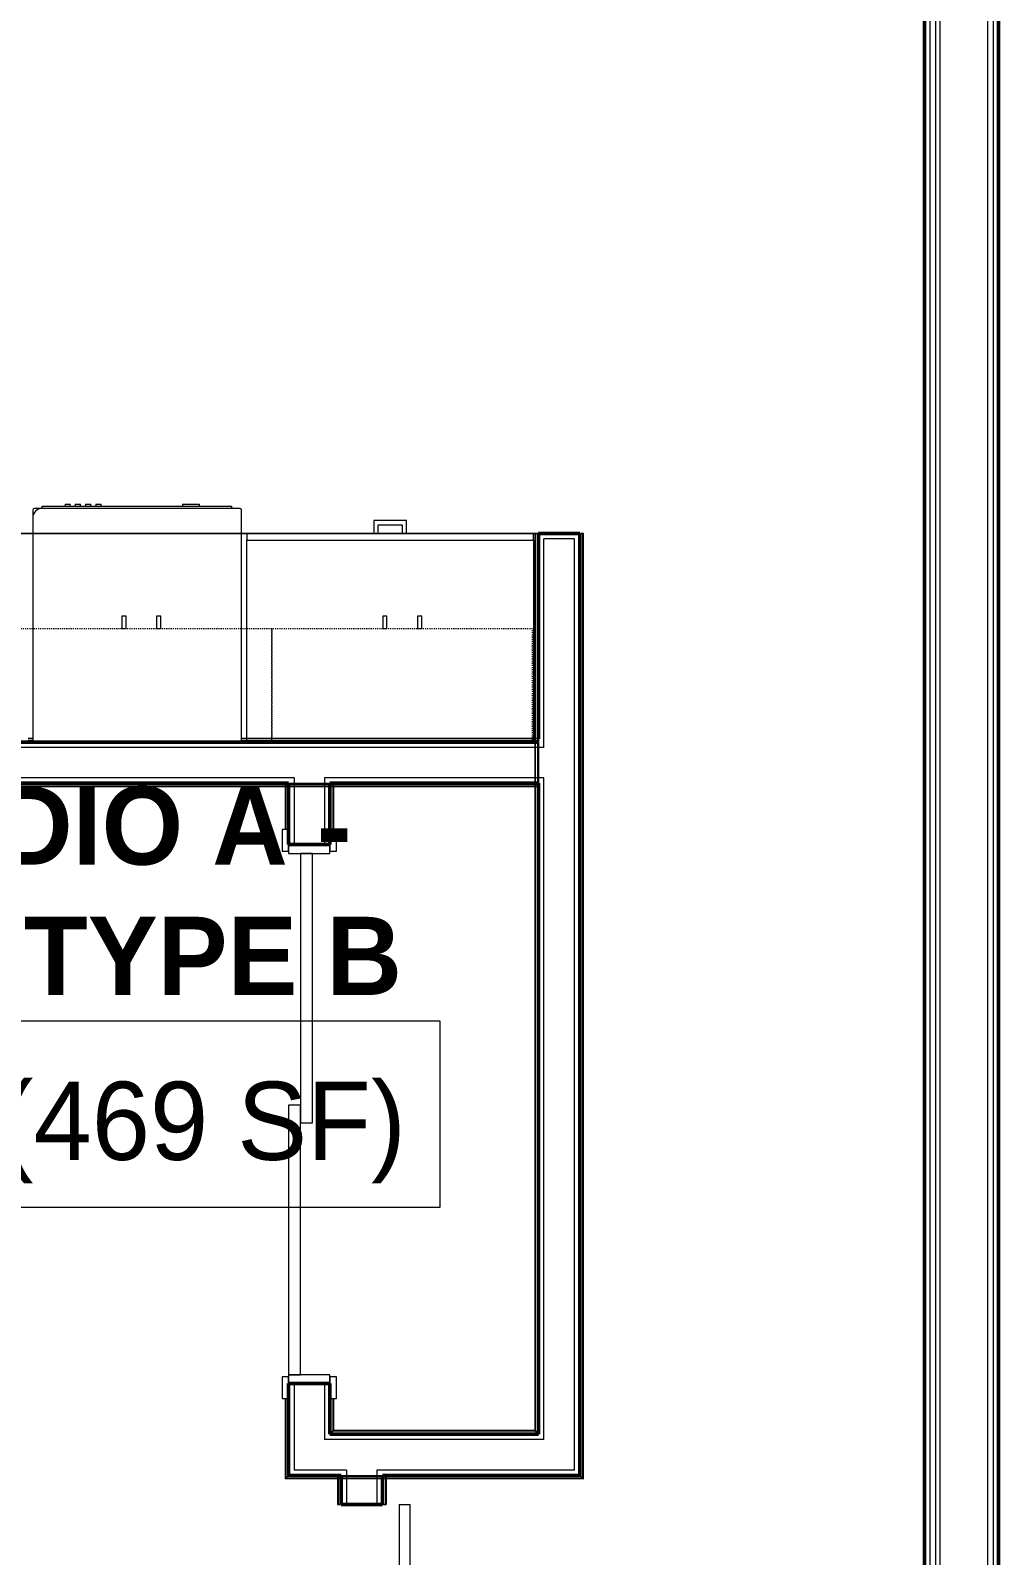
# Model space of a CAD drawing. Header units: inches. Extents: x -4235 to -464, y 9706 to 12425.
# Drawn here: x -2821.8 to -2710.5, y 10556.8 to 10732.3 of the extents above; entities that cross this region are included whole.
import ezdxf

# ---------------------------------------------------------------- set-up
doc = ezdxf.new("R2010")
doc.units = ezdxf.units.IN
doc.header["$MEASUREMENT"] = 0
doc.linetypes.add('Dash', pattern=[0.25, 0.125, -0.125])
for name, color, linetype, lineweight in [('0-1', 7, 'Continuous', 5), ('0-2', 10, 'Continuous', 9), ('A-AREA-IDEN', 2, 'Continuous', 9), ('A-DOOR-1', 7, 'Continuous', 9), ('A-DOOR-2', 90, 'Continuous', 20), ('A-DOOR-3', 250, 'Continuous', 50), ('A-DOOR-FRAM-1', 90, 'Continuous', 20), ('A-WALL-1', 250, 'Continuous', 50), ('A-WALL-2', 50, 'Continuous', 13), ('A-WALL-3', 10, 'Continuous', 9), ('A-WALL-4', 254, 'Continuous', 9), ('A-WALL-5', 7, 'Continuous', 9), ('A-WALL-6', 113, 'Continuous', 9), ('I-WALL-1', 250, 'Continuous', 50), ('I-WALL-3', 254, 'Continuous', 9), ('Q-CASE-1', 254, 'Continuous', 9), ('Q-CASE-2', 7, 'Continuous', 9), ('Q-CASE-3', 10, 'Continuous', 9), ('Q-CASE-4', 7, 'Dash', 9), ('Q-SPCQ-1', 7, 'Continuous', 9), ('Q-SPCQ-2', 10, 'Continuous', 9), ('Q-SPCQ-3', 254, 'Continuous', 9)]:
    doc.layers.add(name, color=color, linetype=linetype, lineweight=lineweight)
doc.styles.add('Century Gothic', font='ufonts.com_century-gothic.ttf', dxfattribs={"height": 9})
doc.styles.add('Century Gothic_B', font='GOTHICB.TTF', dxfattribs={"height": 9})

# ---------------------------------------------------------------- blocks, each defined once
blk = doc.blocks.new('Basic Wall _ INT - W4BØF - _5_8 GYP - 2X4 WOOD_BATT_ - 5_8 GYP_ - ___-2701679-BACKGROUND - 1ST FLOOR')
at = {"layer": 'A-WALL-3'}
for p, q in [((-2786.42, 10566.01), (-2786.49, 10566.01)), ((-2786.49, 10566.01), (-2786.2, 10566.01)), ((-2786.28, 10566.01), (-2786.42, 10566.01)), ((-2786.42, 10565.86), (-2786.42, 10565.81)), ((-2786.42, 10565.79), (-2786.42, 10565.72)), ((-2786.42, 10565.69), (-2786.42, 10565.6)), ((-2786.21, 10566.01), (-2786.28, 10566.01)), ((-2786.2, 10566.01), (-2786.14, 10566.01)), ((-2786.07, 10566.01), (-2786.1, 10566.01)), ((-2786.42, 10526.66), (-2786.49, 10526.66)), ((-2786.49, 10526.66), (-2786.37, 10526.66)), ((-2786.28, 10526.66), (-2786.42, 10526.66)), ((-2786.42, 10526.66), (-2786.42, 10523.16)), ((-2786.37, 10526.66), (-2786.28, 10526.66)), ((-2786.21, 10526.66), (-2786.28, 10526.66)), ((-2786.28, 10526.66), (-2786.22, 10526.66)), ((-2786.22, 10526.66), (-2786.2, 10526.66)), ((-2786.2, 10526.66), (-2786.19, 10526.66)), ((-2786.2, 10526.66), (-2786.2, 10526.66)), ((-2786.19, 10526.66), (-2786.12, 10526.66)), ((-2786.12, 10526.66), (-2786.07, 10526.66)), ((-2786.07, 10526.66), (-2786.1, 10526.66)), ((-2786.07, 10522.54), (-2786.07, 10526.66)), ((-2786.42, 10523.14), (-2786.42, 10522.54)), ((-2786.42, 10522.39), (-2786.42, 10522.34)), ((-2786.42, 10522.34), (-2786.42, 10522.25)), ((-2786.42, 10522.25), (-2786.42, 10522.13)), ((-2786.07, 10475.54), (-2786.07, 10476.14)), ((-2786.07, 10475.54), (-2786.12, 10475.54)), ((-2786.1, 10475.54), (-2786.07, 10475.54))]:
    blk.add_line(p, q, dxfattribs=at)
at = {"layer": 'A-WALL-4'}
for p, q in [((-2786.49, 10565.86), (-2786.49, 10565.81)), ((-2786.49, 10565.79), (-2786.49, 10565.72)), ((-2786.49, 10565.7), (-2786.49, 10565.6)), ((-2786.42, 10565.6), (-2786.42, 10562.66)), ((-2786.14, 10566.01), (-2786.12, 10566.01)), ((-2786.12, 10566.01), (-2786.07, 10566.01)), ((-2786.07, 10562.66), (-2786.07, 10566.01)), ((-2786.49, 10562.66), (-2786.42, 10562.66)), ((-2786.42, 10562.66), (-2786.28, 10562.66)), ((-2786.28, 10562.66), (-2786.21, 10562.66)), ((-2786.1, 10562.66), (-2786.07, 10562.66)), ((-2786.49, 10526.66), (-2786.49, 10523.16)), ((-2786.2, 10526.66), (-2786.2, 10526.64)), ((-2786.2, 10526.61), (-2786.2, 10523.16)), ((-2786.49, 10523.14), (-2786.49, 10522.54)), ((-2786.49, 10522.39), (-2786.49, 10522.34)), ((-2786.49, 10522.34), (-2786.49, 10522.25)), ((-2786.49, 10522.25), (-2786.49, 10522.13)), ((-2786.42, 10522.13), (-2786.42, 10475.54)), ((-2786.2, 10523.16), (-2786.2, 10522.54)), ((-2786.07, 10476.16), (-2786.07, 10522.54)), ((-2786.49, 10475.54), (-2786.42, 10475.54)), ((-2786.42, 10475.54), (-2786.28, 10475.54)), ((-2786.28, 10475.54), (-2786.21, 10475.54))]:
    blk.add_line(p, q, dxfattribs=at)
at = {"layer": 'A-WALL-5'}
for p, q in [((-2786.49, 10565.6), (-2786.49, 10562.66)), ((-2786.2, 10566.01), (-2786.2, 10562.66)), ((-2786.2, 10562.66), (-2786.49, 10562.66)), ((-2786.12, 10562.66), (-2786.2, 10562.66)), ((-2786.07, 10562.66), (-2786.12, 10562.66)), ((-2786.49, 10522.13), (-2786.49, 10475.54)), ((-2786.2, 10522.54), (-2786.2, 10475.54)), ((-2786.2, 10475.54), (-2786.49, 10475.54)), ((-2786.12, 10475.54), (-2786.2, 10475.54))]:
    blk.add_line(p, q, dxfattribs=at)
blk = doc.blocks.new('Basic Wall _ INT - W4BØF - _5_8 GYP - 2X4 WOOD_BATT_ - 5_8 GYP_ - ___-2701680-BACKGROUND - 1ST FLOOR')
at = {"layer": 'A-WALL-3'}
for p, q in [((-2781.3, 10566.01), (-2781.32, 10566.01)), ((-2781.26, 10566.01), (-2781.2, 10566.01)), ((-2781.2, 10566.01), (-2780.91, 10566.01)), ((-2781.12, 10566.01), (-2781.18, 10566.01)), ((-2780.97, 10566.01), (-2781.12, 10566.01)), ((-2780.91, 10566.01), (-2780.97, 10566.01)), ((-2780.97, 10565.78), (-2780.97, 10565.72)), ((-2780.97, 10565.68), (-2780.97, 10565.6)), ((-2781.32, 10475.54), (-2781.32, 10476.16)), ((-2780.97, 10476.16), (-2780.97, 10475.54)), ((-2781.32, 10475.54), (-2781.3, 10475.54)), ((-2781.28, 10475.54), (-2781.32, 10475.54)), ((-2781.2, 10475.54), (-2781.28, 10475.54)), ((-2780.91, 10475.54), (-2781.2, 10475.54)), ((-2781.18, 10475.54), (-2781.12, 10475.54)), ((-2781.12, 10475.54), (-2780.97, 10475.54)), ((-2780.97, 10475.54), (-2780.91, 10475.54))]:
    blk.add_line(p, q, dxfattribs=at)
at = {"layer": 'A-WALL-4'}
for p, q in [((-2781.32, 10566.01), (-2781.28, 10566.01)), ((-2781.32, 10562.66), (-2781.32, 10566.01)), ((-2781.28, 10566.01), (-2781.26, 10566.01)), ((-2780.97, 10565.6), (-2780.97, 10562.66)), ((-2780.91, 10565.78), (-2780.91, 10565.72)), ((-2780.91, 10565.68), (-2780.91, 10565.6)), ((-2781.32, 10562.66), (-2781.3, 10562.66)), ((-2781.18, 10562.66), (-2781.12, 10562.66)), ((-2781.12, 10562.66), (-2780.97, 10562.66)), ((-2780.97, 10562.66), (-2780.91, 10562.66)), ((-2781.3, 10526.66), (-2781.32, 10526.66)), ((-2781.32, 10476.16), (-2781.32, 10526.66)), ((-2781.12, 10526.66), (-2781.18, 10526.66)), ((-2780.97, 10526.66), (-2781.12, 10526.66)), ((-2780.91, 10526.66), (-2780.97, 10526.66)), ((-2780.97, 10526.66), (-2780.97, 10476.16)), ((-2781.2, 10475.54), (-2781.2, 10476.16)), ((-2780.91, 10476.16), (-2780.91, 10475.54))]:
    blk.add_line(p, q, dxfattribs=at)
at = {"layer": 'A-WALL-5'}
for p, q in [((-2781.2, 10562.66), (-2781.2, 10566.01)), ((-2780.91, 10565.6), (-2780.91, 10562.66)), ((-2781.28, 10562.66), (-2781.32, 10562.66)), ((-2781.2, 10562.66), (-2781.28, 10562.66)), ((-2780.91, 10562.66), (-2781.2, 10562.66)), ((-2781.32, 10526.66), (-2781.28, 10526.66)), ((-2781.28, 10526.66), (-2781.2, 10526.66)), ((-2781.2, 10476.16), (-2781.2, 10526.66)), ((-2781.2, 10526.66), (-2780.91, 10526.66)), ((-2780.91, 10526.66), (-2780.91, 10476.16))]:
    blk.add_line(p, q, dxfattribs=at)
blk = doc.blocks.new('Basic Wall _ INT - W4BØF - _5_8 GYP - 2X4 WOOD_BATT_ - 5_8 GYP_ - ___-2701683-BACKGROUND - 1ST FLOOR')
at = {"layer": 'A-WALL-3'}
for p, q in [((-2787.34, 10645.66), (-2787.36, 10645.66)), ((-2787.3, 10645.66), (-2787.24, 10645.66)), ((-2787.24, 10645.66), (-2786.95, 10645.66)), ((-2787.16, 10645.66), (-2787.22, 10645.66)), ((-2787.01, 10645.66), (-2787.16, 10645.66)), ((-2786.95, 10645.66), (-2787.01, 10645.66)), ((-2787.01, 10645.52), (-2787.01, 10645.47)), ((-2787.01, 10645.46), (-2787.01, 10645.38)), ((-2787.01, 10645.37), (-2787.01, 10645.27)), ((-2787.36, 10638.6), (-2787.36, 10640.35)), ((-2787.36, 10574.85), (-2787.36, 10576.6)), ((-2787.36, 10570.76), (-2787.34, 10570.78)), ((-2787.22, 10570.9), (-2787.16, 10570.96)), ((-2787.16, 10570.97), (-2787.01, 10571.11)), ((-2787.01, 10571.11), (-2786.95, 10571.17))]:
    blk.add_line(p, q, dxfattribs=at)
at = {"layer": 'A-WALL-4'}
for p, q in [((-2787.36, 10645.66), (-2787.32, 10645.66)), ((-2787.36, 10640.35), (-2787.36, 10645.66)), ((-2787.32, 10645.66), (-2787.3, 10645.66)), ((-2787.01, 10645.25), (-2787.01, 10640.35)), ((-2786.95, 10645.52), (-2786.95, 10645.47)), ((-2786.95, 10645.46), (-2786.95, 10645.38)), ((-2786.95, 10645.37), (-2786.95, 10645.27)), ((-2787.36, 10570.76), (-2787.36, 10574.85)), ((-2787.01, 10574.85), (-2787.01, 10571.11))]:
    blk.add_line(p, q, dxfattribs=at)
at = {"layer": 'A-WALL-5'}
for p, q in [((-2787.24, 10640.35), (-2787.24, 10645.66)), ((-2786.95, 10645.25), (-2786.95, 10640.35)), ((-2787.24, 10570.88), (-2787.24, 10574.85)), ((-2786.95, 10574.85), (-2786.95, 10571.17))]:
    blk.add_line(p, q, dxfattribs=at)
at = {"layer": 'A-WALL-5', "flags": 128}
for points in [[(-2787.24, 10570.88), (-2787.24, 10570.88), (-2787.25, 10570.87), (-2787.26, 10570.86), (-2787.28, 10570.84), (-2787.3, 10570.82), (-2787.32, 10570.8)], [(-2786.95, 10571.17), (-2787.07, 10571.05), (-2787.16, 10570.96), (-2787.22, 10570.9), (-2787.24, 10570.88)]]:
    blk.add_lwpolyline(points, dxfattribs=at)
blk = doc.blocks.new('Basic Wall _ INT - W4BØF - _5_8 GYP - 2X4 WOOD_BATT_ - 5_8 GYP_ - ___-2701684-BACKGROUND - 1ST FLOOR')
at = {"layer": 'A-WALL-3'}
for p, q in [((-2792.46, 10645.66), (-2792.52, 10645.66)), ((-2792.52, 10645.66), (-2792.24, 10645.66)), ((-2792.32, 10645.66), (-2792.46, 10645.66)), ((-2792.46, 10645.52), (-2792.46, 10645.47)), ((-2792.46, 10645.46), (-2792.46, 10645.39)), ((-2792.46, 10645.37), (-2792.46, 10645.27)), ((-2792.25, 10645.66), (-2792.31, 10645.66)), ((-2792.24, 10645.66), (-2792.23, 10645.66)), ((-2792.23, 10645.66), (-2792.21, 10645.66)), ((-2792.21, 10645.66), (-2792.18, 10645.66)), ((-2792.11, 10645.66), (-2792.14, 10645.66)), ((-2792.11, 10638.6), (-2792.11, 10640.35)), ((-2792.52, 10565.6), (-2792.46, 10565.66)), ((-2792.46, 10565.66), (-2792.32, 10565.8)), ((-2792.31, 10565.81), (-2792.25, 10565.87)), ((-2792.14, 10565.99), (-2792.11, 10566.01))]:
    blk.add_line(p, q, dxfattribs=at)
at = {"layer": 'A-WALL-4'}
for p, q in [((-2792.52, 10645.52), (-2792.52, 10645.47)), ((-2792.52, 10645.46), (-2792.52, 10645.39)), ((-2792.52, 10645.37), (-2792.52, 10645.27)), ((-2792.46, 10645.25), (-2792.46, 10640.35)), ((-2792.18, 10645.66), (-2792.15, 10645.66)), ((-2792.15, 10645.66), (-2792.11, 10645.66)), ((-2792.11, 10640.35), (-2792.11, 10645.66)), ((-2792.46, 10574.85), (-2792.46, 10565.66)), ((-2792.11, 10566.01), (-2792.11, 10574.85))]:
    blk.add_line(p, q, dxfattribs=at)
at = {"layer": 'A-WALL-5'}
for p, q in [((-2792.52, 10645.25), (-2792.52, 10640.35)), ((-2792.24, 10645.66), (-2792.24, 10640.35)), ((-2792.52, 10574.85), (-2792.52, 10565.6)), ((-2792.24, 10574.85), (-2792.24, 10565.88))]:
    blk.add_line(p, q, dxfattribs=at)
at = {"layer": 'A-WALL-5', "flags": 128}
for points in [[(-2792.24, 10565.88), (-2792.26, 10565.87), (-2792.31, 10565.81), (-2792.41, 10565.72), (-2792.52, 10565.6)], [(-2792.15, 10565.97), (-2792.18, 10565.95), (-2792.2, 10565.93), (-2792.21, 10565.91), (-2792.23, 10565.9), (-2792.23, 10565.89), (-2792.24, 10565.88)]]:
    blk.add_lwpolyline(points, dxfattribs=at)
blk = doc.blocks.new('SLIDING - FLUSH - 5-0 x 6-8-3203585-BACKGROUND - 1ST FLOOR')
at = {"layer": 'A-DOOR-1'}
for p, q in [((-30.25, 3), (-32.75, 3)), ((-32.75, 3), (-32.75, 2.25)), ((-32.75, 2.25), (-30.25, 2.25)), ((-30.25, 2.25), (-30.25, 3)), ((30.25, 3), (30.25, 2.25)), ((32.75, 3), (30.25, 3)), ((30.25, 2.25), (32.75, 2.25)), ((32.75, 2.25), (32.75, 3)), ((-30.25, -2.5), (-32.75, -2.5)), ((-32.75, -2.5), (-32.75, -3.25)), ((-32.75, -3.25), (-30.25, -3.25)), ((-30.25, -3.25), (-30.25, -2.5)), ((32.75, -2.5), (30.25, -2.5)), ((30.25, -2.5), (30.25, -3.25)), ((30.25, -3.25), (32.75, -3.25)), ((32.75, -3.25), (32.75, -2.5))]:
    blk.add_line(p, q, dxfattribs=at)
at = {"layer": 'A-DOOR-2'}
for p, q in [((1, 2.25), (-30, 2.25)), ((-30, 2.25), (-30, 0.87)), ((1, 0.87), (1, 2.25)), ((-30, 0.87), (1, 0.87)), ((30, 0.87), (-1, 0.87)), ((-1, 0.87), (-1, -0.5)), ((30, -0.5), (30, 0.87)), ((-1, -0.5), (30, -0.5))]:
    blk.add_line(p, q, dxfattribs=at)
at = {"layer": 'A-DOOR-FRAM-1'}
for p, q in [((-30, 2.25), (-31, 2.25)), ((-31, 2.25), (-31, -2.5)), ((-30, -2.5), (-30, 2.25)), ((31, 2.25), (30, 2.25)), ((30, 2.25), (30, -2.5)), ((31, -2.5), (31, 2.25)), ((-31, -2.5), (-30, -2.5)), ((30, -2.5), (31, -2.5))]:
    blk.add_line(p, q, dxfattribs=at)
blk = doc.blocks.new('Basic Wall _ INT - W4BØF - _5_8 GYP - 2X4 WOOD_BATT_ - 5_8 GYP_ - ___-2701686-BACKGROUND - 1ST FLOOR')
at = {"layer": 'A-WALL-3'}
for p, q in [((-2913.3, 10645.66), (-2913.3, 10645.64)), ((-2913.3, 10645.66), (-2912.07, 10645.66)), ((-2913.3, 10645.52), (-2913.3, 10645.46)), ((-2913.3, 10645.46), (-2913.3, 10645.31)), ((-2913.3, 10645.31), (-2913.3, 10645.25)), ((-2912.07, 10645.31), (-2913.3, 10645.31)), ((-2792.41, 10645.31), (-2792.52, 10645.31)), ((-2792.32, 10645.31), (-2792.41, 10645.31)), ((-2792.26, 10645.31), (-2792.31, 10645.31)), ((-2792.11, 10645.66), (-2787.36, 10645.66)), ((-2791.52, 10645.31), (-2792.11, 10645.31)), ((-2787.39, 10645.31), (-2791.49, 10645.31)), ((-2787.16, 10645.31), (-2787.22, 10645.31)), ((-2787.07, 10645.31), (-2787.16, 10645.31)), ((-2786.95, 10645.31), (-2787.07, 10645.31)), ((-2763.69, 10645.31), (-2763.77, 10645.31)), ((-2763.59, 10645.31), (-2763.66, 10645.31)), ((-2763.36, 10645.64), (-2763.36, 10645.66)), ((-2763.36, 10645.6), (-2763.36, 10645.54)), ((-2763.36, 10645.54), (-2763.36, 10645.54)), ((-2763.36, 10645.54), (-2763.36, 10645.25)), ((-2763.36, 10645.46), (-2763.36, 10645.52)), ((-2763.36, 10645.31), (-2763.36, 10645.46)), ((-2763.36, 10645.25), (-2763.36, 10645.31))]:
    blk.add_line(p, q, dxfattribs=at)
at = {"layer": 'A-WALL-4'}
for p, q in [((-2913.3, 10645.62), (-2913.3, 10645.66)), ((-2913.3, 10645.54), (-2913.3, 10645.62)), ((-2913.3, 10645.54), (-2912.07, 10645.54)), ((-2913.3, 10645.25), (-2913.3, 10645.54)), ((-2912.07, 10645.25), (-2913.3, 10645.25)), ((-2912.07, 10645.66), (-2792.11, 10645.66)), ((-2792.52, 10645.31), (-2912.07, 10645.31)), ((-2792.41, 10645.25), (-2792.52, 10645.25)), ((-2792.32, 10645.25), (-2792.41, 10645.25)), ((-2792.26, 10645.25), (-2792.31, 10645.25)), ((-2792.11, 10645.54), (-2791.5, 10645.54)), ((-2791.52, 10645.25), (-2792.11, 10645.25)), ((-2791.49, 10645.54), (-2787.37, 10645.54)), ((-2787.4, 10645.25), (-2791.49, 10645.25)), ((-2787.36, 10645.66), (-2763.36, 10645.66)), ((-2787.16, 10645.25), (-2787.22, 10645.25)), ((-2787.07, 10645.25), (-2787.16, 10645.25)), ((-2786.95, 10645.25), (-2787.07, 10645.25)), ((-2763.77, 10645.31), (-2786.95, 10645.31)), ((-2763.69, 10645.25), (-2763.77, 10645.25)), ((-2763.59, 10645.25), (-2763.66, 10645.25)), ((-2763.36, 10645.66), (-2763.36, 10645.62)), ((-2763.36, 10645.62), (-2763.36, 10645.6))]:
    blk.add_line(p, q, dxfattribs=at)
at = {"layer": 'A-WALL-5'}
for p, q in [((-2912.07, 10645.54), (-2792.11, 10645.54)), ((-2792.52, 10645.25), (-2912.07, 10645.25)), ((-2787.36, 10645.54), (-2763.36, 10645.54)), ((-2763.77, 10645.25), (-2786.95, 10645.25))]:
    blk.add_line(p, q, dxfattribs=at)
blk = doc.blocks.new('Basic Wall _ INT - W4BØF - _5_8 GYP - 2X4 WOOD_BATT_ - 5_8 GYP_ - ___-2701685-BACKGROUND - 1ST FLOOR')
at = {"layer": 'A-WALL-3'}
for p, q in [((-2913.3, 10650.83), (-2913.3, 10650.77)), ((-2913.3, 10650.77), (-2913.3, 10650.62)), ((-2912.07, 10650.77), (-2913.3, 10650.77)), ((-2913.3, 10650.62), (-2913.3, 10650.55)), ((-2913.3, 10650.44), (-2913.3, 10650.41)), ((-2913.3, 10650.41), (-2912.07, 10650.41)), ((-2912.05, 10650.41), (-2887.05, 10650.41)), ((-2855.05, 10650.77), (-2887.05, 10650.77)), ((-2855.05, 10650.54), (-2887.05, 10650.54)), ((-2887.05, 10650.41), (-2855.05, 10650.41)), ((-2855.05, 10650.41), (-2822.05, 10650.41)), ((-2821.53, 10650.77), (-2822.05, 10650.77)), ((-2821.53, 10650.54), (-2822.05, 10650.54)), ((-2822.05, 10650.41), (-2821.53, 10650.41)), ((-2763.77, 10650.77), (-2797.53, 10650.77)), ((-2763.36, 10650.54), (-2797.53, 10650.54)), ((-2797.53, 10650.41), (-2763.36, 10650.41)), ((-2763.68, 10650.83), (-2763.77, 10650.83)), ((-2763.68, 10650.77), (-2763.77, 10650.77)), ((-2763.58, 10650.83), (-2763.66, 10650.83)), ((-2763.58, 10650.77), (-2763.66, 10650.77)), ((-2763.52, 10650.83), (-2763.56, 10650.83)), ((-2763.52, 10650.77), (-2763.56, 10650.77)), ((-2763.36, 10650.79), (-2763.36, 10650.62)), ((-2763.36, 10650.62), (-2763.36, 10650.77)), ((-2763.36, 10650.55), (-2763.36, 10650.62)), ((-2763.36, 10650.62), (-2763.36, 10650.54)), ((-2763.36, 10650.54), (-2763.36, 10650.48)), ((-2763.36, 10650.48), (-2763.36, 10650.46)), ((-2763.36, 10650.46), (-2763.36, 10650.41)), ((-2763.36, 10650.41), (-2763.36, 10650.44))]:
    blk.add_line(p, q, dxfattribs=at)
at = {"layer": 'A-WALL-4'}
for p, q in [((-2913.3, 10650.54), (-2913.3, 10650.83)), ((-2912.07, 10650.83), (-2913.3, 10650.83)), ((-2912.07, 10650.54), (-2913.3, 10650.54)), ((-2913.3, 10650.46), (-2913.3, 10650.54)), ((-2913.3, 10650.41), (-2913.3, 10650.46)), ((-2855.05, 10650.83), (-2887.05, 10650.83)), ((-2821.53, 10650.83), (-2822.05, 10650.83)), ((-2763.77, 10650.83), (-2797.53, 10650.83))]:
    blk.add_line(p, q, dxfattribs=at)
blk = doc.blocks.new('Basic Wall _ INT - W4BØF - _5_8 GYP - 2X4 WOOD_BATT_ - 5_8 GYP_ - ___-2701687-BACKGROUND - 1ST FLOOR')
at = {"layer": 'A-WALL-3'}
for p, q in [((-2763.71, 10674.41), (-2763.77, 10674.41)), ((-2763.77, 10674.41), (-2763.49, 10674.41)), ((-2763.77, 10673.91), (-2763.77, 10674.41)), ((-2763.57, 10674.41), (-2763.71, 10674.41)), ((-2763.71, 10673.91), (-2763.71, 10674.41)), ((-2763.5, 10674.41), (-2763.56, 10674.41)), ((-2763.49, 10674.41), (-2763.49, 10673.91)), ((-2763.49, 10674.41), (-2763.48, 10674.41)), ((-2763.48, 10674.41), (-2763.45, 10674.41)), ((-2763.45, 10674.41), (-2763.4, 10674.41)), ((-2763.4, 10674.41), (-2763.36, 10674.41)), ((-2763.36, 10674.41), (-2763.39, 10674.41)), ((-2763.36, 10674.41), (-2763.36, 10673.91)), ((-2763.71, 10650.83), (-2763.71, 10673.91)), ((-2763.36, 10673.91), (-2763.36, 10650.79)), ((-2763.77, 10650.71), (-2763.77, 10650.79)), ((-2763.77, 10650.62), (-2763.77, 10650.71)), ((-2763.77, 10650.56), (-2763.77, 10650.62)), ((-2763.71, 10650.71), (-2763.71, 10650.79)), ((-2763.71, 10650.62), (-2763.71, 10650.71)), ((-2763.71, 10650.56), (-2763.71, 10650.62)), ((-2763.71, 10649.79), (-2763.71, 10650.41)), ((-2763.71, 10646.29), (-2763.71, 10649.74)), ((-2763.49, 10650.79), (-2763.49, 10650.44)), ((-2763.36, 10650.79), (-2763.36, 10650.41)), ((-2763.36, 10650.41), (-2763.36, 10645.66)), ((-2763.71, 10645.66), (-2763.71, 10646.28)), ((-2763.71, 10645.46), (-2763.71, 10645.52)), ((-2763.71, 10645.37), (-2763.71, 10645.46)), ((-2763.71, 10645.25), (-2763.71, 10645.37)), ((-2763.77, 10571.17), (-2763.71, 10571.11)), ((-2763.71, 10571.11), (-2763.57, 10570.97)), ((-2763.56, 10570.96), (-2763.5, 10570.9)), ((-2763.39, 10570.78), (-2763.36, 10570.76))]:
    blk.add_line(p, q, dxfattribs=at)
at = {"layer": 'A-WALL-4'}
for p, q in [((-2763.77, 10650.79), (-2763.77, 10673.91)), ((-2763.49, 10673.91), (-2763.49, 10650.79)), ((-2763.77, 10649.74), (-2763.77, 10650.41)), ((-2763.77, 10646.29), (-2763.77, 10649.73)), ((-2763.49, 10650.41), (-2763.49, 10649.79)), ((-2763.49, 10649.77), (-2763.49, 10646.29)), ((-2763.77, 10645.66), (-2763.77, 10646.28)), ((-2763.49, 10646.29), (-2763.49, 10645.66)), ((-2763.77, 10645.46), (-2763.77, 10645.52)), ((-2763.77, 10645.37), (-2763.77, 10645.46)), ((-2763.77, 10645.25), (-2763.77, 10645.37)), ((-2763.71, 10571.11), (-2763.71, 10645.25)), ((-2763.36, 10645.66), (-2763.36, 10570.76))]:
    blk.add_line(p, q, dxfattribs=at)
at = {"layer": 'A-WALL-5'}
for p, q in [((-2763.77, 10571.17), (-2763.77, 10645.25)), ((-2763.49, 10645.66), (-2763.49, 10570.88))]:
    blk.add_line(p, q, dxfattribs=at)
at = {"layer": 'A-WALL-5', "flags": 128}
for points in [[(-2763.49, 10570.88), (-2763.51, 10570.9), (-2763.56, 10570.96), (-2763.66, 10571.05), (-2763.77, 10571.17)], [(-2763.4, 10570.8), (-2763.43, 10570.82), (-2763.45, 10570.84), (-2763.46, 10570.86), (-2763.48, 10570.87), (-2763.48, 10570.88), (-2763.49, 10570.88)]]:
    blk.add_lwpolyline(points, dxfattribs=at)
blk = doc.blocks.new('Basic Wall _ INT - W4BØF - _5_8 GYP - 2X4 WOOD_BATT_ - 5_8 GYP_ - ___-2701688-BACKGROUND - 1ST FLOOR')
at = {"layer": 'A-WALL-3'}
for p, q in [((-2758.61, 10566.01), (-2758.59, 10565.99)), ((-2758.47, 10565.87), (-2758.41, 10565.81)), ((-2758.41, 10565.8), (-2758.26, 10565.66)), ((-2758.26, 10565.66), (-2758.2, 10565.6))]:
    blk.add_line(p, q, dxfattribs=at)
at = {"layer": 'A-WALL-4'}
for p, q in [((-2758.59, 10674.41), (-2758.61, 10674.41)), ((-2758.61, 10674.41), (-2758.61, 10566.01)), ((-2758.41, 10674.41), (-2758.47, 10674.41)), ((-2758.26, 10674.41), (-2758.41, 10674.41)), ((-2758.2, 10674.41), (-2758.26, 10674.41)), ((-2758.26, 10565.66), (-2758.26, 10674.41))]:
    blk.add_line(p, q, dxfattribs=at)
at = {"layer": 'A-WALL-5'}
for p, q in [((-2758.61, 10674.41), (-2758.57, 10674.41)), ((-2758.57, 10674.41), (-2758.49, 10674.41)), ((-2758.49, 10565.88), (-2758.49, 10674.41)), ((-2758.49, 10674.41), (-2758.2, 10674.41)), ((-2758.2, 10565.6), (-2758.2, 10674.41))]:
    blk.add_line(p, q, dxfattribs=at)
at = {"layer": 'A-WALL-5', "flags": 128}
for points in [[(-2758.49, 10565.88), (-2758.49, 10565.89), (-2758.5, 10565.9), (-2758.51, 10565.91), (-2758.53, 10565.93), (-2758.55, 10565.95), (-2758.57, 10565.97)], [(-2758.2, 10565.6), (-2758.32, 10565.72), (-2758.41, 10565.81), (-2758.47, 10565.87), (-2758.49, 10565.88)]]:
    blk.add_lwpolyline(points, dxfattribs=at)
blk = doc.blocks.new('Basic Wall _ INT - W4BØF - _5_8 GYP - 2X4 WOOD_BATT_ - 5_8 GYP_ - ___-2701689-BACKGROUND - 1ST FLOOR')
at = {"layer": 'A-WALL-3'}
for p, q in [((-2792.46, 10565.66), (-2792.52, 10565.6)), ((-2792.32, 10565.8), (-2792.46, 10565.66)), ((-2792.25, 10565.87), (-2792.31, 10565.81)), ((-2792.11, 10566.01), (-2792.14, 10565.99)), ((-2786.38, 10565.66), (-2786.49, 10565.66)), ((-2786.29, 10565.66), (-2786.37, 10565.66)), ((-2786.22, 10565.66), (-2786.28, 10565.66)), ((-2786.07, 10566.01), (-2781.32, 10566.01)), ((-2781.32, 10565.66), (-2786.07, 10565.66)), ((-2781.13, 10565.66), (-2781.18, 10565.66)), ((-2781.04, 10565.66), (-2781.12, 10565.66)), ((-2780.92, 10565.66), (-2781.03, 10565.66)), ((-2758.59, 10565.99), (-2758.61, 10566.01)), ((-2758.41, 10565.81), (-2758.47, 10565.87)), ((-2758.26, 10565.66), (-2758.41, 10565.8)), ((-2758.2, 10565.6), (-2758.26, 10565.66))]:
    blk.add_line(p, q, dxfattribs=at)
at = {"layer": 'A-WALL-4'}
for p, q in [((-2786.49, 10565.66), (-2792.46, 10565.66)), ((-2792.11, 10566.01), (-2786.07, 10566.01)), ((-2786.38, 10565.6), (-2786.49, 10565.6)), ((-2786.29, 10565.6), (-2786.37, 10565.6)), ((-2786.23, 10565.6), (-2786.28, 10565.6)), ((-2781.32, 10565.6), (-2786.07, 10565.6)), ((-2786.05, 10565.88), (-2781.95, 10565.88)), ((-2781.93, 10565.88), (-2781.32, 10565.88)), ((-2781.32, 10566.01), (-2758.61, 10566.01)), ((-2781.13, 10565.6), (-2781.18, 10565.6)), ((-2781.04, 10565.6), (-2781.12, 10565.6)), ((-2780.92, 10565.6), (-2781.03, 10565.6)), ((-2758.26, 10565.66), (-2780.91, 10565.66))]:
    blk.add_line(p, q, dxfattribs=at)
at = {"layer": 'A-WALL-5'}
for p, q in [((-2786.49, 10565.6), (-2792.52, 10565.6)), ((-2792.24, 10565.88), (-2786.07, 10565.88)), ((-2781.32, 10565.88), (-2758.49, 10565.88)), ((-2758.2, 10565.6), (-2780.91, 10565.6))]:
    blk.add_line(p, q, dxfattribs=at)
at = {"layer": 'A-WALL-5', "flags": 128}
for points in [[(-2792.52, 10565.6), (-2792.41, 10565.72), (-2792.31, 10565.81), (-2792.26, 10565.87), (-2792.24, 10565.88)], [(-2792.24, 10565.88), (-2792.23, 10565.89), (-2792.23, 10565.9), (-2792.21, 10565.91), (-2792.2, 10565.93), (-2792.18, 10565.95), (-2792.15, 10565.97)], [(-2758.57, 10565.97), (-2758.55, 10565.95), (-2758.53, 10565.93), (-2758.51, 10565.91), (-2758.5, 10565.9), (-2758.49, 10565.89), (-2758.49, 10565.88)], [(-2758.49, 10565.88), (-2758.47, 10565.87), (-2758.41, 10565.81), (-2758.32, 10565.72), (-2758.2, 10565.6)]]:
    blk.add_lwpolyline(points, dxfattribs=at)
blk = doc.blocks.new('Basic Wall _ INT - W4BØF - _5_8 GYP - 2X4 WOOD_BATT_ - 5_8 GYP_ - ___-2701690-BACKGROUND - 1ST FLOOR')
at = {"layer": 'A-WALL-3'}
for p, q in [((-2787.34, 10570.78), (-2787.36, 10570.76)), ((-2787.16, 10570.96), (-2787.22, 10570.9)), ((-2787.01, 10571.11), (-2787.16, 10570.97)), ((-2786.95, 10571.17), (-2787.01, 10571.11)), ((-2763.71, 10571.11), (-2763.77, 10571.17)), ((-2763.57, 10570.97), (-2763.71, 10571.11)), ((-2763.5, 10570.9), (-2763.56, 10570.96)), ((-2763.36, 10570.76), (-2763.39, 10570.78))]:
    blk.add_line(p, q, dxfattribs=at)
at = {"layer": 'A-WALL-4'}
for p, q in [((-2787.36, 10570.76), (-2763.36, 10570.76)), ((-2763.71, 10571.11), (-2787.01, 10571.11))]:
    blk.add_line(p, q, dxfattribs=at)
at = {"layer": 'A-WALL-5'}
for p, q in [((-2763.49, 10570.88), (-2787.24, 10570.88)), ((-2763.77, 10571.17), (-2786.95, 10571.17))]:
    blk.add_line(p, q, dxfattribs=at)
at = {"layer": 'A-WALL-5', "flags": 128}
for points in [[(-2787.32, 10570.8), (-2787.3, 10570.82), (-2787.28, 10570.84), (-2787.26, 10570.86), (-2787.25, 10570.87), (-2787.24, 10570.88), (-2787.24, 10570.88)], [(-2787.24, 10570.88), (-2787.22, 10570.9), (-2787.16, 10570.96), (-2787.07, 10571.05), (-2786.95, 10571.17)], [(-2763.77, 10571.17), (-2763.66, 10571.05), (-2763.56, 10570.96), (-2763.51, 10570.9), (-2763.49, 10570.88)], [(-2763.49, 10570.88), (-2763.48, 10570.88), (-2763.48, 10570.87), (-2763.46, 10570.86), (-2763.45, 10570.84), (-2763.43, 10570.82), (-2763.4, 10570.8)]]:
    blk.add_lwpolyline(points, dxfattribs=at)
blk = doc.blocks.new('BARN - FLUSH - 3-0 x 7-0 BARN DOOR-3238942-BACKGROUND - 1ST FLOOR')
at = {"layer": 'A-DOOR-1'}
for p, q in [((18, -4.32), (-60, -4.32)), ((-60, -4.95), (-60, -4.32)), ((-60, -5.57), (-60, -4.95)), ((-52, -4.07), (-26, -4.07)), ((18, -4.32), (18, -4.95)), ((18, -4.95), (18, -5.57)), ((-60, -5.57), (18, -5.57)), ((-54.5, -5.67), (-56, -5.67)), ((-56, -5.67), (-56, -6)), ((-54.5, -6), (-56, -6)), ((-54.5, -6), (-54.5, -5.67)), ((-23.5, -6), (-23.5, -5.67)), ((-22, -5.67), (-23.5, -5.67)), ((-22, -6), (-23.5, -6)), ((-22, -5.67), (-22, -6))]:
    blk.add_line(p, q, dxfattribs=at)
at = {"layer": 'A-DOOR-3'}
for p, q in [((-52, -4.07), (-57, -4.07)), ((-57, -4.07), (-57, -4.32)), ((-52, -4.33), (-52, -4.07)), ((-21, -4.07), (-26, -4.07)), ((-26, -4.07), (-26, -4.32)), ((-21, -4.32), (-21, -4.07)), ((-57, -5.57), (-57, -5.82)), ((-57, -5.82), (-56, -5.82)), ((-54.5, -5.82), (-23.5, -5.82)), ((-22, -5.82), (-21, -5.82)), ((-21, -5.82), (-21, -5.57))]:
    blk.add_line(p, q, dxfattribs=at)
blk = doc.blocks.new('Base Cabinet 3 Drawer 230 - Base Cabinet 3 Drawer 230 33_-2568065-BACKGROUND - 1ST FLOOR')
at = {"layer": 'Q-CASE-1'}
for p, q in [((-15.76, -23.25), (-15.76, -0.38)), ((17.24, -0.38), (17.24, -23.25)), ((-15.76, -23.25), (-15.76, -24)), ((17.24, -23.25), (-15.76, -23.25)), ((-15.76, -24), (17.24, -24)), ((-1.14, -24), (-0.64, -24)), ((2.61, -24), (2.11, -24)), ((17.24, -24), (17.24, -23.25))]:
    blk.add_line(p, q, dxfattribs=at)
at = {"layer": 'Q-CASE-2'}
for p, q in [((-1.14, -24), (-1.14, -25.5)), ((-0.64, -25), (-0.64, -24)), ((2.11, -24), (2.11, -25)), ((2.61, -25.5), (2.61, -24)), ((-1.14, -25.5), (2.61, -25.5)), ((2.11, -25), (-0.64, -25))]:
    blk.add_line(p, q, dxfattribs=at)
at = {"layer": 'Q-CASE-3'}
for p, q in [((-15.76, -0.38), (-15.76, 0)), ((-15.76, 0), (17.24, 0)), ((17.24, 0), (17.24, -0.38)), ((-1.14, -24), (-0.64, -24)), ((-1.14, -24), (-0.64, -24)), ((2.61, -24), (2.11, -24)), ((2.61, -24), (2.11, -24))]:
    blk.add_line(p, q, dxfattribs=at)
blk = doc.blocks.new('300 Series Wall Hung Cabinet_302 - 30_ X 27_-2569782-BACKGROUND - 1ST FLOOR')
at = {"layer": 'Q-CASE-2'}
for p, q in [((-2.25, -15.38), (-1.76, -15.38)), ((-2.25, -15.38), (-2.25, -16.87)), ((-1.76, -16.87), (-1.76, -15.38)), ((1.75, -15.38), (2.24, -15.38)), ((1.75, -15.38), (1.75, -16.87)), ((2.24, -16.87), (2.24, -15.38)), ((-2.25, -16.87), (-1.76, -16.87)), ((1.75, -16.87), (2.24, -16.87))]:
    blk.add_line(p, q, dxfattribs=at)
at = {"layer": 'Q-CASE-4'}
for p, q in [((15, -2.38), (-15, -2.38)), ((-15, -2.38), (-15, -15.38)), ((15, -15.38), (15, -2.38)), ((-15, -15.38), (15, -15.38))]:
    blk.add_line(p, q, dxfattribs=at)
blk = doc.blocks.new('CTR - 1st Phase - Unit Layouts_rvt-1-BACKGROUND - 1ST FLOOR')
at = {"layer": 'A-WALL-1'}
for p, q in [((-2763.36, 10674.41), (-2763.36, 10650.79)), ((-2762.74, 10674.41), (-2763.36, 10674.41)), ((-2759.24, 10674.41), (-2762.74, 10674.41)), ((-2758.61, 10674.41), (-2759.24, 10674.41)), ((-2758.61, 10566.01), (-2758.61, 10674.41)), ((-2763.36, 10650.41), (-2887.05, 10650.41)), ((-2913.3, 10645.66), (-2792.11, 10645.66)), ((-2792.11, 10645.66), (-2792.11, 10638.6)), ((-2787.36, 10638.6), (-2787.36, 10645.66)), ((-2787.36, 10645.66), (-2763.36, 10645.66)), ((-2763.36, 10645.66), (-2763.36, 10570.76)), ((-2792.11, 10638.6), (-2787.36, 10638.6)), ((-2787.36, 10576.6), (-2792.11, 10576.6)), ((-2792.11, 10576.6), (-2792.11, 10566.01)), ((-2787.36, 10570.76), (-2787.36, 10576.6)), ((-2763.36, 10570.76), (-2787.36, 10570.76)), ((-2792.11, 10566.01), (-2791.49, 10566.01)), ((-2791.49, 10566.01), (-2787.36, 10566.01)), ((-2787.36, 10566.01), (-2786.07, 10566.01)), ((-2786.07, 10566.01), (-2786.07, 10562.66)), ((-2781.32, 10562.66), (-2781.32, 10566.01)), ((-2781.32, 10566.01), (-2763.36, 10566.01)), ((-2763.36, 10566.01), (-2759.24, 10566.01)), ((-2759.24, 10566.01), (-2758.61, 10566.01)), ((-2786.07, 10562.66), (-2781.32, 10562.66))]:
    blk.add_line(p, q, dxfattribs=at)
at = {"layer": 'A-WALL-2'}
for p, q in [((-2762.74, 10650.79), (-2762.74, 10673.79)), ((-2759.24, 10673.79), (-2762.74, 10673.79)), ((-2759.24, 10566.63), (-2759.24, 10673.79)), ((-2763.36, 10649.79), (-2912.67, 10649.79)), ((-2762.74, 10649.79), (-2763.36, 10649.79)), ((-2762.74, 10650.41), (-2762.74, 10650.79)), ((-2762.74, 10649.79), (-2762.74, 10650.41)), ((-2791.49, 10646.29), (-2912.67, 10646.29)), ((-2791.49, 10646.29), (-2791.49, 10645.66)), ((-2787.99, 10646.29), (-2787.99, 10645.66)), ((-2763.36, 10646.29), (-2787.99, 10646.29)), ((-2762.74, 10646.29), (-2763.36, 10646.29)), ((-2762.74, 10570.13), (-2762.74, 10646.29)), ((-2791.49, 10645.66), (-2791.49, 10638.6)), ((-2787.99, 10645.66), (-2787.99, 10638.6)), ((-2791.49, 10576.6), (-2791.49, 10566.63)), ((-2787.99, 10576.6), (-2787.99, 10570.13)), ((-2787.36, 10570.13), (-2787.99, 10570.13)), ((-2763.36, 10570.13), (-2787.36, 10570.13)), ((-2762.74, 10570.13), (-2763.36, 10570.13)), ((-2787.99, 10566.63), (-2791.49, 10566.63)), ((-2787.36, 10566.63), (-2787.99, 10566.63)), ((-2785.45, 10566.63), (-2787.36, 10566.63)), ((-2785.45, 10566.63), (-2785.45, 10566.01)), ((-2785.45, 10566.01), (-2785.45, 10562.66)), ((-2781.95, 10566.63), (-2781.95, 10566.01)), ((-2763.36, 10566.63), (-2781.95, 10566.63)), ((-2781.95, 10566.01), (-2781.95, 10562.66)), ((-2762.74, 10566.63), (-2763.36, 10566.63)), ((-2759.24, 10566.63), (-2762.74, 10566.63))]:
    blk.add_line(p, q, dxfattribs=at)
at = {"layer": 'A-WALL-3'}
for p, q in [((-2763.36, 10674.41), (-2763.36, 10673.91)), ((-2758.61, 10566.01), (-2758.61, 10674.41)), ((-2763.36, 10673.91), (-2763.36, 10650.83)), ((-2821.53, 10650.41), (-2822.05, 10650.41)), ((-2763.77, 10650.41), (-2797.53, 10650.41)), ((-2763.68, 10650.41), (-2763.77, 10650.41)), ((-2763.58, 10650.41), (-2763.66, 10650.41)), ((-2763.52, 10650.41), (-2763.56, 10650.41)), ((-2763.36, 10650.79), (-2763.36, 10650.56)), ((-2912.07, 10645.66), (-2792.52, 10645.66)), ((-2792.52, 10645.66), (-2792.26, 10645.66)), ((-2792.11, 10645.52), (-2792.11, 10645.47)), ((-2792.11, 10645.46), (-2792.11, 10645.39)), ((-2792.11, 10645.37), (-2792.11, 10645.27)), ((-2792.11, 10645.25), (-2792.11, 10640.35)), ((-2787.36, 10645.47), (-2787.36, 10645.52)), ((-2787.36, 10645.38), (-2787.36, 10645.46)), ((-2787.36, 10645.27), (-2787.36, 10645.37)), ((-2787.36, 10640.35), (-2787.36, 10645.25)), ((-2787.22, 10645.66), (-2786.95, 10645.66)), ((-2786.95, 10645.66), (-2763.77, 10645.66)), ((-2763.77, 10645.66), (-2763.69, 10645.66)), ((-2763.66, 10645.66), (-2763.59, 10645.66)), ((-2763.36, 10645.52), (-2763.36, 10645.25)), ((-2763.36, 10645.25), (-2763.36, 10570.76)), ((-2792.11, 10640.35), (-2792.11, 10638.6)), ((-2787.36, 10638.6), (-2787.36, 10640.35)), ((-2787.36, 10638.6), (-2792.11, 10638.6)), ((-2792.11, 10576.6), (-2787.36, 10576.6)), ((-2787.36, 10574.85), (-2787.36, 10576.6)), ((-2792.11, 10574.85), (-2792.11, 10566.01)), ((-2787.36, 10570.76), (-2787.36, 10574.85)), ((-2763.36, 10570.76), (-2787.36, 10570.76)), ((-2787.36, 10566.01), (-2792.11, 10566.01)), ((-2787.36, 10566.01), (-2786.49, 10566.01)), ((-2786.49, 10566.01), (-2786.22, 10566.01)), ((-2786.07, 10565.85), (-2786.07, 10565.81)), ((-2786.07, 10565.79), (-2786.07, 10565.72)), ((-2786.07, 10565.69), (-2786.07, 10565.6)), ((-2786.07, 10565.6), (-2786.07, 10562.66)), ((-2781.32, 10565.72), (-2781.32, 10565.78)), ((-2781.32, 10565.6), (-2781.32, 10565.68)), ((-2781.32, 10562.66), (-2781.32, 10565.6)), ((-2781.18, 10566.01), (-2780.91, 10566.01)), ((-2780.91, 10566.01), (-2763.36, 10566.01)), ((-2758.61, 10566.01), (-2763.36, 10566.01))]:
    blk.add_line(p, q, dxfattribs=at)
at = {"layer": 'A-WALL-4'}
for p, q in [((-2763.36, 10674.41), (-2758.61, 10674.41)), ((-2781.32, 10562.66), (-2786.07, 10562.66))]:
    blk.add_line(p, q, dxfattribs=at)
at = {"layer": 'A-WALL-6'}
for p, q in [((-2763.36, 10674.41), (-2888.05, 10674.41)), ((-2888.05, 10674.41), (-2763.36, 10674.41)), ((-2763.36, 10650.79), (-2763.36, 10674.41)), ((-2763.36, 10674.41), (-2763.36, 10650.79)), ((-2887.05, 10650.41), (-2763.36, 10650.41)), ((-2763.36, 10650.41), (-2887.05, 10650.41)), ((-2763.36, 10650.41), (-2763.36, 10650.79)), ((-2763.36, 10650.79), (-2763.36, 10650.41))]:
    blk.add_line(p, q, dxfattribs=at)
at = {"layer": 'Q-SPCQ-1'}
for p, q in [((-2817.82, 10677.79), (-2817.23, 10677.79)), ((-2817.82, 10677.79), (-2817.82, 10677.54)), ((-2817.23, 10677.54), (-2817.23, 10677.79)), ((-2816.64, 10677.79), (-2816.05, 10677.79)), ((-2816.64, 10677.79), (-2816.64, 10677.54)), ((-2816.05, 10677.54), (-2816.05, 10677.79)), ((-2815.45, 10677.79), (-2814.86, 10677.79)), ((-2815.45, 10677.79), (-2815.45, 10677.54)), ((-2814.86, 10677.54), (-2814.86, 10677.79)), ((-2814.27, 10677.79), (-2813.68, 10677.79)), ((-2814.27, 10677.79), (-2814.27, 10677.54)), ((-2813.68, 10677.54), (-2813.68, 10677.79)), ((-2804.33, 10677.79), (-2804.33, 10677.54)), ((-2804.33, 10677.79), (-2803.34, 10677.79)), ((-2803.34, 10677.79), (-2802.36, 10677.79)), ((-2802.36, 10677.54), (-2802.36, 10677.79)), ((-2821.53, 10677.09), (-2821.53, 10676.22)), ((-2821.53, 10676.22), (-2821.53, 10674.41)), ((-2820.46, 10677.29), (-2821.34, 10677.29)), ((-2797.73, 10677.29), (-2820.46, 10677.29)), ((-2820.44, 10677.54), (-2798.63, 10677.54)), ((-2820.44, 10677.29), (-2820.44, 10677.54)), ((-2798.63, 10677.29), (-2798.63, 10677.54)), ((-2797.53, 10674.41), (-2797.53, 10677.09))]:
    blk.add_line(p, q, dxfattribs=at)
for centre, radius, start, end in [((-2821.34, 10677.09), 0.197, 90, 180), ((-2820.46, 10676.22), 1.07, 90, 180), ((-2797.73, 10677.09), 0.197, 0, 90), ((-2797.73, 10677.09), 0.197, 0, 75)]:
    blk.add_arc(centre, radius, start, end, dxfattribs=at)
at = {"layer": 'Q-SPCQ-2'}
for p, q in [((-2821.53, 10650.79), (-2821.53, 10650.41)), ((-2821.53, 10650.41), (-2797.53, 10650.41)), ((-2797.53, 10650.41), (-2797.53, 10650.79))]:
    blk.add_line(p, q, dxfattribs=at)
at = {"layer": 'Q-SPCQ-3'}
for p, q in [((-2821.53, 10674.41), (-2821.53, 10661.65)), ((-2797.53, 10650.79), (-2797.53, 10674.41)), ((-2821.53, 10661.61), (-2821.53, 10650.79))]:
    blk.add_line(p, q, dxfattribs=at)
at = {"layer": '0-2'}
for name, p, rotation in [('Base Cabinet 3 Drawer 230 - Base Cabinet 3 Drawer 230 33_-2568065-BACKGROUND - 1ST FLOOR', (-2779.69, 10650.41), 180), ('300 Series Wall Hung Cabinet_302 - 30_ X 27_-2569782-BACKGROUND - 1ST FLOOR', (-2809.05, 10648.04), 180), ('300 Series Wall Hung Cabinet_302 - 30_ X 27_-2569782-BACKGROUND - 1ST FLOOR', (-2779.05, 10648.04), 180), ('SLIDING - FLUSH - 5-0 x 6-8-3203585-BACKGROUND - 1ST FLOOR', (-2789.86, 10607.6), 90.00000000000462), ('BARN - FLUSH - 3-0 x 7-0 BARN DOOR-3238942-BACKGROUND - 1ST FLOOR', (-2783.7, 10544.66), 89.99999999999835)]:
    blk.add_blockref(name, p, dxfattribs=dict(at, rotation=rotation))
for name in ['Basic Wall _ INT - W4BØF - _5_8 GYP - 2X4 WOOD_BATT_ - 5_8 GYP_ - ___-2701687-BACKGROUND - 1ST FLOOR', 'Basic Wall _ INT - W4BØF - _5_8 GYP - 2X4 WOOD_BATT_ - 5_8 GYP_ - ___-2701688-BACKGROUND - 1ST FLOOR', 'Basic Wall _ INT - W4BØF - _5_8 GYP - 2X4 WOOD_BATT_ - 5_8 GYP_ - ___-2701685-BACKGROUND - 1ST FLOOR', 'Basic Wall _ INT - W4BØF - _5_8 GYP - 2X4 WOOD_BATT_ - 5_8 GYP_ - ___-2701686-BACKGROUND - 1ST FLOOR', 'Basic Wall _ INT - W4BØF - _5_8 GYP - 2X4 WOOD_BATT_ - 5_8 GYP_ - ___-2701684-BACKGROUND - 1ST FLOOR', 'Basic Wall _ INT - W4BØF - _5_8 GYP - 2X4 WOOD_BATT_ - 5_8 GYP_ - ___-2701683-BACKGROUND - 1ST FLOOR', 'Basic Wall _ INT - W4BØF - _5_8 GYP - 2X4 WOOD_BATT_ - 5_8 GYP_ - ___-2701690-BACKGROUND - 1ST FLOOR', 'Basic Wall _ INT - W4BØF - _5_8 GYP - 2X4 WOOD_BATT_ - 5_8 GYP_ - ___-2701689-BACKGROUND - 1ST FLOOR', 'Basic Wall _ INT - W4BØF - _5_8 GYP - 2X4 WOOD_BATT_ - 5_8 GYP_ - ___-2701679-BACKGROUND - 1ST FLOOR', 'Basic Wall _ INT - W4BØF - _5_8 GYP - 2X4 WOOD_BATT_ - 5_8 GYP_ - ___-2701680-BACKGROUND - 1ST FLOOR']:
    blk.add_blockref(name, (0, 0), dxfattribs=at)
blk = doc.blocks.new('CTR - 1st Phase - Common Walls_rvt-1-BACKGROUND - 1ST FLOOR')
at = {"layer": 'A-WALL-2'}
for p, q in [((-2718.35, 10813.49), (-2718.35, 10476.16)), ((-2717.72, 10813.49), (-2717.72, 10476.16)), ((-2717.22, 10813.49), (-2717.22, 10476.16)), ((-2711.72, 10813.49), (-2711.72, 10476.16)), ((-2711.1, 10813.49), (-2711.1, 10476.16))]:
    blk.add_line(p, q, dxfattribs=at)
at = {"layer": 'I-WALL-1'}
for p, q in [((-2718.97, 10813.49), (-2718.97, 10476.16)), ((-2710.47, 10476.16), (-2710.47, 10813.49))]:
    blk.add_line(p, q, dxfattribs=at)
at = {"layer": 'I-WALL-3'}
for p, q in [((-2710.47, 10476.16), (-2710.47, 10813.49)), ((-2718.97, 10780.18), (-2718.97, 10476.16))]:
    blk.add_line(p, q, dxfattribs=at)

msp = doc.modelspace()

# ---------------------------------------------------------------- linework, layer by layer
at = {"layer": 'A-AREA-IDEN', "flags": 128}
msp.add_lwpolyline([(-2859.22, 10618.32), (-2774.72, 10618.32), (-2774.72, 10596.83), (-2859.22, 10596.83)], close=True, dxfattribs=at)

# ---------------------------------------------------------------- block references
at = {"layer": '0-1'}
for name in ['CTR - 1st Phase - Unit Layouts_rvt-1-BACKGROUND - 1ST FLOOR', 'CTR - 1st Phase - Common Walls_rvt-1-BACKGROUND - 1ST FLOOR']:
    msp.add_blockref(name, (0, 0), dxfattribs=at)

# ---------------------------------------------------------------- texts
at = {"layer": 'A-AREA-IDEN', "char_height": 9, "attachment_point": 1}
for s, insert, width, style in [('STUDIO A -', (-2849.71, 10645.3), 79.083, 'Century Gothic_B'), ('ADA TYPE B', (-2851.96, 10630.3), 84.537, 'Century Gothic_B'), ('134 - (469 SF)', (-2856.22, 10611.32), 94.839, 'Century Gothic')]:
    msp.add_mtext(s, dxfattribs=dict(at, insert=insert, width=width, style=style))

doc.saveas('drawing.dxf')
